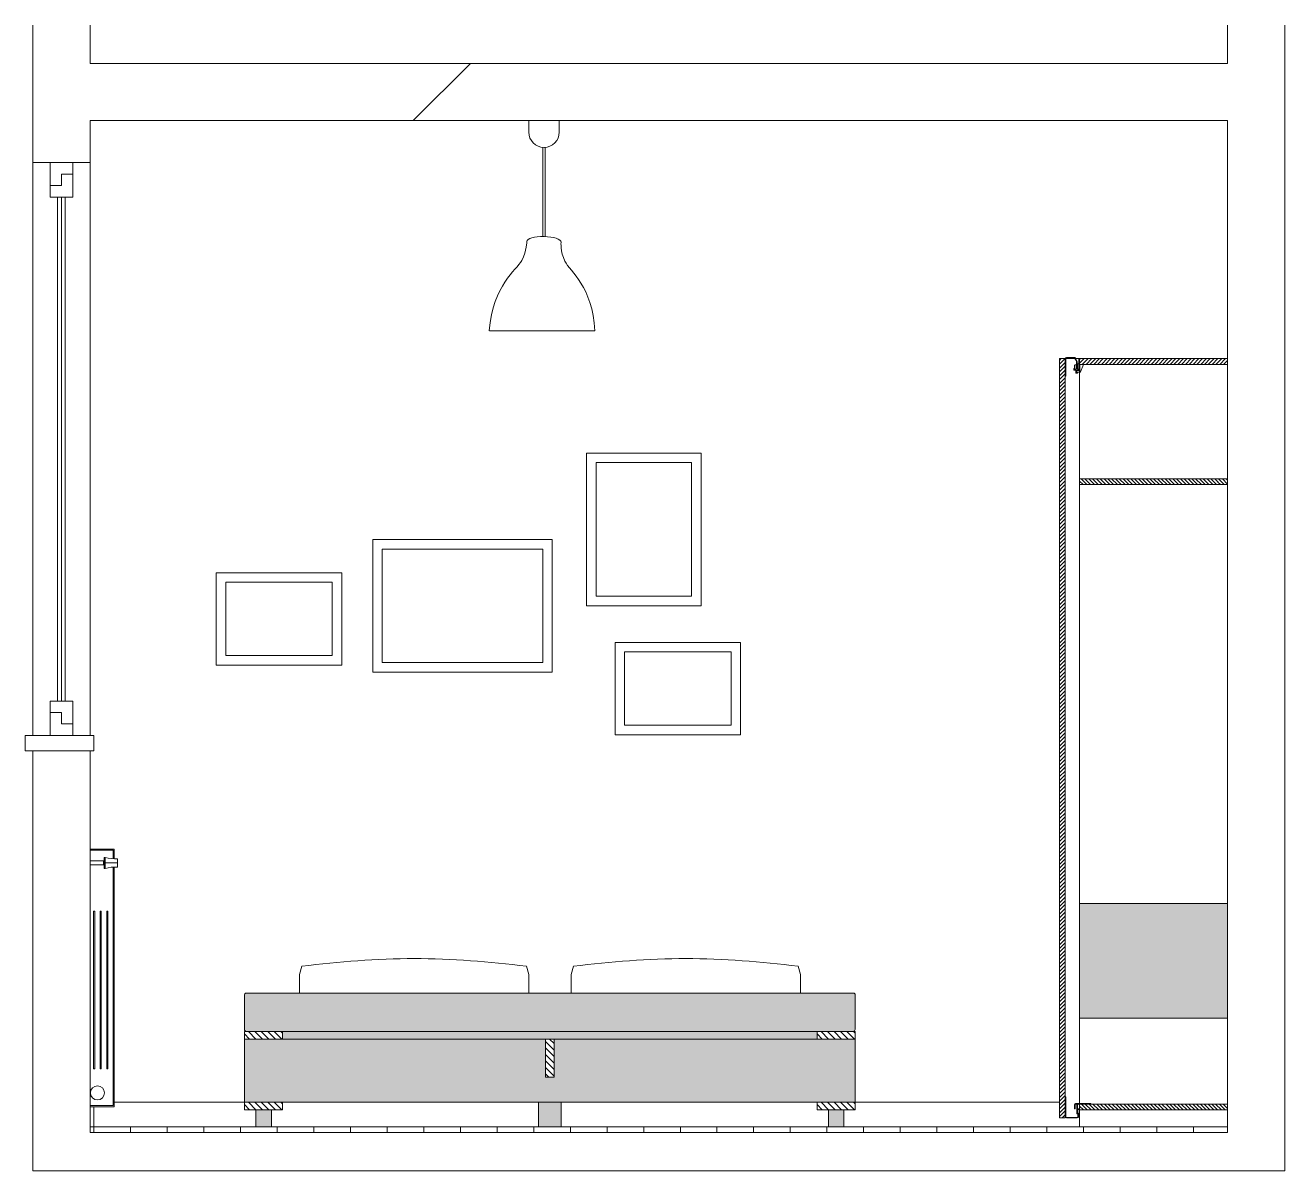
# Model space of a CAD drawing. Header units: centimetres. Extents: x -16179 to 12840, y -10704 to 3856.
# Drawn here: x -2245.36 to -2212.37, y -5303.91 to -5273.91 of the extents above; entities that cross this region are included whole.
import ezdxf

# ---------------------------------------------------------------- set-up
doc = ezdxf.new("R2010")
doc.units = ezdxf.units.CM
doc.header["$MEASUREMENT"] = 0
for name, color, linetype, lineweight in [('0_Num_Penna__175', 175, 'Continuous', 18), ('0_Num_Penna__3', 3, 'Continuous', 18), ('0_Num_Penna__5', 5, 'Continuous', 18), ('0_Num_Penna__6', 6, 'Continuous', 18), ('0_Num_Penna__7', 7, 'Continuous', 18), ('A-FURN_Num_Penna__4', 4, 'Continuous', 18), ('A-FURN_Num_Penna__8', 8, 'Continuous', 18), ('A-SECT A-MCUT_Num_Penna__5', 5, 'Continuous', 18), ('A-WALL-FULL-EXTR_Num_Penna__5', 5, 'Continuous', 18), ('A-WALL-FULL_Num_Penna__5', 5, 'Continuous', 18), ('ARREDI_attrezzature_Num_Penna__175', 175, 'Continuous', 18), ('Livello 1_Num_Penna__6', 6, 'Continuous', 18), ('particolari_Num_Penna__6', 6, 'Continuous', 18)]:
    doc.layers.add(name, color=color, linetype=linetype, lineweight=lineweight)

msp = doc.modelspace()

# ---------------------------------------------------------------- hatches: boundary and pattern name
at = {"layer": '0_Num_Penna__175', "linetype": 'Continuous', "lineweight": 18}
h = msp.add_hatch(dxfattribs=at)
h.set_pattern_fill('ANSI31', color=175, scale=100, style=0, pattern_type=2)
h.set_pattern_definition([(45, (-2617.2, -5393.25), (-132.58, 132.58), [])])
h.paths.add_polyline_path([(-2245.161, -5273.911), (-2245.161, -5277.511), (-2243.661, -5277.511), (-2243.661, -5276.411), (-2213.868, -5276.411), (-2213.868, -5302.911), (-2243.661, -5302.911), (-2243.661, -5292.911), (-2245.161, -5292.911), (-2245.161, -5303.911), (-2212.368, -5303.911), (-2212.368, -5273.911), (-2213.868, -5273.911), (-2213.868, -5274.911), (-2243.661, -5274.911), (-2243.661, -5273.911)])
for points in [[(-2217.742, -5296.912), (-2217.742, -5299.912), (-2213.868, -5299.912), (-2213.868, -5296.912)], [(-2224.62, -5300.261), (-2238.62, -5300.261), (-2238.62, -5300.461), (-2224.62, -5300.461)], [(-2239.62, -5302.111), (-2223.62, -5302.111), (-2223.62, -5300.461), (-2231.508, -5300.461), (-2231.508, -5301.461), (-2231.733, -5301.461), (-2231.733, -5300.461), (-2239.62, -5300.461)], [(-2231.32, -5302.111), (-2231.92, -5302.111), (-2231.92, -5302.763), (-2231.32, -5302.763)], [(-2238.911, -5302.311), (-2239.32, -5302.311), (-2239.32, -5302.763), (-2238.911, -5302.763)], [(-2223.92, -5302.311), (-2224.32, -5302.311), (-2224.32, -5302.763), (-2223.92, -5302.763)]]:
    msp.add_hatch(color=175, dxfattribs=at).paths.add_polyline_path(points)
at = {"layer": 'ARREDI_attrezzature_Num_Penna__175', "linetype": 'Continuous', "lineweight": 18}
msp.add_hatch(color=175, dxfattribs=at).paths.add_polyline_path([(-2239.57, -5299.257, 0.402406), (-2239.62, -5299.31), (-2239.62, -5300.21, 0.431252), (-2239.532, -5300.263), (-2223.67, -5300.263, 0.397378), (-2223.62, -5300.179), (-2223.62, -5299.309, 0.426121), (-2223.676, -5299.257)])

# ---------------------------------------------------------------- linework, layer by layer
at = {"layer": '0_Num_Penna__175', "color": 175, "linetype": 'Continuous', "lineweight": 18}
for p, q in [((-2218.268, -5282.69), (-2218.222, -5282.644)), ((-2218.268, -5282.79), (-2218.122, -5282.644)), ((-2218.268, -5282.89), (-2218.121, -5282.742)), ((-2217.742, -5282.663), (-2217.722, -5282.643)), ((-2217.742, -5282.763), (-2217.622, -5282.643)), ((-2217.672, -5282.793), (-2217.522, -5282.643)), ((-2217.572, -5282.793), (-2217.422, -5282.643)), ((-2217.472, -5282.793), (-2217.322, -5282.643)), ((-2217.372, -5282.793), (-2217.222, -5282.643)), ((-2217.272, -5282.793), (-2217.122, -5282.643)), ((-2217.172, -5282.793), (-2217.022, -5282.643)), ((-2217.072, -5282.793), (-2216.922, -5282.643)), ((-2216.972, -5282.793), (-2216.822, -5282.643)), ((-2216.872, -5282.793), (-2216.722, -5282.643)), ((-2216.772, -5282.793), (-2216.622, -5282.643)), ((-2216.672, -5282.793), (-2216.522, -5282.643)), ((-2216.572, -5282.793), (-2216.422, -5282.643)), ((-2216.472, -5282.793), (-2216.322, -5282.643)), ((-2216.372, -5282.793), (-2216.222, -5282.643)), ((-2216.272, -5282.793), (-2216.122, -5282.643)), ((-2216.172, -5282.793), (-2216.022, -5282.643)), ((-2216.072, -5282.793), (-2215.922, -5282.643)), ((-2215.972, -5282.793), (-2215.822, -5282.643)), ((-2215.872, -5282.793), (-2215.722, -5282.643)), ((-2215.772, -5282.793), (-2215.622, -5282.643)), ((-2215.672, -5282.793), (-2215.522, -5282.643)), ((-2215.572, -5282.793), (-2215.422, -5282.643)), ((-2215.472, -5282.793), (-2215.322, -5282.643)), ((-2215.372, -5282.793), (-2215.222, -5282.643)), ((-2215.272, -5282.793), (-2215.122, -5282.643)), ((-2215.172, -5282.793), (-2215.022, -5282.643)), ((-2215.072, -5282.793), (-2214.922, -5282.643)), ((-2214.972, -5282.793), (-2214.822, -5282.643)), ((-2214.872, -5282.793), (-2214.722, -5282.643)), ((-2214.772, -5282.793), (-2214.622, -5282.643)), ((-2214.672, -5282.793), (-2214.522, -5282.643)), ((-2214.572, -5282.793), (-2214.422, -5282.643)), ((-2214.472, -5282.793), (-2214.322, -5282.643)), ((-2214.372, -5282.793), (-2214.222, -5282.643)), ((-2214.272, -5282.793), (-2214.122, -5282.643)), ((-2214.172, -5282.793), (-2214.022, -5282.643)), ((-2214.072, -5282.793), (-2213.922, -5282.643)), ((-2213.972, -5282.793), (-2213.868, -5282.69)), ((-2218.268, -5282.99), (-2218.121, -5282.842)), ((-2218.268, -5283.09), (-2218.121, -5282.942)), ((-2218.268, -5283.19), (-2218.121, -5283.042)), ((-2213.872, -5282.793), (-2213.868, -5282.79)), ((-2218.268, -5283.29), (-2218.121, -5283.142)), ((-2218.268, -5283.39), (-2218.121, -5283.242)), ((-2218.268, -5283.49), (-2218.121, -5283.342)), ((-2218.268, -5283.59), (-2218.121, -5283.442)), ((-2218.268, -5283.69), (-2218.121, -5283.542)), ((-2218.268, -5283.79), (-2218.121, -5283.642)), ((-2218.268, -5283.89), (-2218.121, -5283.742)), ((-2218.268, -5283.99), (-2218.121, -5283.842)), ((-2218.268, -5284.09), (-2218.121, -5283.942)), ((-2218.268, -5284.19), (-2218.121, -5284.042)), ((-2218.268, -5284.29), (-2218.121, -5284.142)), ((-2218.268, -5284.39), (-2218.121, -5284.242)), ((-2218.268, -5284.49), (-2218.121, -5284.342)), ((-2218.268, -5284.59), (-2218.121, -5284.442)), ((-2218.268, -5284.69), (-2218.121, -5284.542)), ((-2218.268, -5284.79), (-2218.121, -5284.642)), ((-2218.268, -5284.89), (-2218.121, -5284.742)), ((-2218.268, -5284.99), (-2218.121, -5284.842)), ((-2218.268, -5285.09), (-2218.121, -5284.942)), ((-2218.268, -5285.19), (-2218.121, -5285.042)), ((-2218.268, -5285.29), (-2218.121, -5285.142)), ((-2218.268, -5285.39), (-2218.121, -5285.242)), ((-2218.268, -5285.49), (-2218.121, -5285.342)), ((-2218.268, -5285.59), (-2218.121, -5285.442)), ((-2218.268, -5285.69), (-2218.121, -5285.542)), ((-2218.268, -5285.79), (-2218.121, -5285.642)), ((-2218.268, -5285.89), (-2218.121, -5285.742)), ((-2218.268, -5285.99), (-2218.121, -5285.842)), ((-2218.268, -5286.09), (-2218.121, -5285.942)), ((-2218.268, -5286.19), (-2218.121, -5286.042)), ((-2217.654, -5285.943), (-2217.742, -5285.855)), ((-2217.554, -5285.943), (-2217.704, -5285.793)), ((-2217.547, -5285.85), (-2217.604, -5285.793)), ((-2217.454, -5285.943), (-2217.547, -5285.85)), ((-2217.354, -5285.943), (-2217.504, -5285.793)), ((-2217.254, -5285.943), (-2217.404, -5285.793)), ((-2217.154, -5285.943), (-2217.304, -5285.793)), ((-2217.054, -5285.943), (-2217.204, -5285.793)), ((-2216.954, -5285.943), (-2217.104, -5285.793)), ((-2216.854, -5285.943), (-2217.004, -5285.793)), ((-2216.754, -5285.943), (-2216.904, -5285.793)), ((-2216.654, -5285.943), (-2216.804, -5285.793)), ((-2216.554, -5285.943), (-2216.704, -5285.793)), ((-2216.454, -5285.943), (-2216.604, -5285.793)), ((-2216.354, -5285.943), (-2216.504, -5285.793)), ((-2216.254, -5285.943), (-2216.404, -5285.793)), ((-2216.154, -5285.943), (-2216.304, -5285.793)), ((-2216.054, -5285.943), (-2216.204, -5285.793)), ((-2215.954, -5285.943), (-2216.104, -5285.793)), ((-2215.854, -5285.943), (-2216.004, -5285.793)), ((-2215.754, -5285.943), (-2215.904, -5285.793)), ((-2215.654, -5285.943), (-2215.804, -5285.793)), ((-2215.554, -5285.943), (-2215.704, -5285.793)), ((-2215.454, -5285.943), (-2215.604, -5285.793)), ((-2215.354, -5285.943), (-2215.504, -5285.793)), ((-2215.254, -5285.943), (-2215.404, -5285.793)), ((-2215.154, -5285.943), (-2215.304, -5285.793)), ((-2215.054, -5285.943), (-2215.204, -5285.793)), ((-2214.954, -5285.943), (-2215.104, -5285.793)), ((-2214.854, -5285.943), (-2215.004, -5285.793)), ((-2214.754, -5285.943), (-2214.904, -5285.793)), ((-2214.654, -5285.943), (-2214.804, -5285.793)), ((-2214.554, -5285.943), (-2214.704, -5285.793)), ((-2214.454, -5285.943), (-2214.604, -5285.793)), ((-2214.354, -5285.943), (-2214.504, -5285.793)), ((-2214.254, -5285.943), (-2214.404, -5285.793)), ((-2214.154, -5285.943), (-2214.304, -5285.793)), ((-2214.118, -5285.879), (-2214.204, -5285.793)), ((-2214.054, -5285.943), (-2214.119, -5285.878)), ((-2213.954, -5285.943), (-2214.104, -5285.793)), ((-2213.868, -5285.929), (-2214.004, -5285.793)), ((-2213.868, -5285.829), (-2213.904, -5285.793)), ((-2218.268, -5286.29), (-2218.121, -5286.142)), ((-2218.268, -5286.39), (-2218.121, -5286.242)), ((-2218.268, -5286.49), (-2218.121, -5286.342)), ((-2218.268, -5286.59), (-2218.121, -5286.442)), ((-2218.268, -5286.69), (-2218.121, -5286.542)), ((-2218.268, -5286.79), (-2218.121, -5286.642)), ((-2218.268, -5286.89), (-2218.121, -5286.742)), ((-2218.268, -5286.99), (-2218.121, -5286.842)), ((-2218.268, -5287.09), (-2218.121, -5286.942)), ((-2218.268, -5287.19), (-2218.121, -5287.042)), ((-2218.268, -5287.29), (-2218.121, -5287.142)), ((-2218.268, -5287.39), (-2218.121, -5287.242)), ((-2218.268, -5287.49), (-2218.121, -5287.342)), ((-2218.268, -5287.59), (-2218.121, -5287.442)), ((-2218.268, -5287.69), (-2218.121, -5287.542)), ((-2218.268, -5287.79), (-2218.121, -5287.642)), ((-2218.268, -5287.89), (-2218.121, -5287.742)), ((-2218.268, -5287.99), (-2218.121, -5287.842)), ((-2218.268, -5288.09), (-2218.121, -5287.942)), ((-2218.268, -5288.19), (-2218.121, -5288.042)), ((-2218.268, -5288.29), (-2218.121, -5288.142)), ((-2218.268, -5288.39), (-2218.121, -5288.242)), ((-2218.268, -5288.49), (-2218.121, -5288.342)), ((-2218.268, -5288.59), (-2218.121, -5288.442)), ((-2218.268, -5288.69), (-2218.121, -5288.542)), ((-2218.268, -5288.79), (-2218.121, -5288.642)), ((-2218.268, -5288.89), (-2218.121, -5288.742)), ((-2218.268, -5288.99), (-2218.121, -5288.842)), ((-2218.268, -5289.09), (-2218.121, -5288.942)), ((-2218.268, -5289.19), (-2218.121, -5289.042)), ((-2218.268, -5289.29), (-2218.121, -5289.142)), ((-2218.268, -5289.39), (-2218.121, -5289.242)), ((-2218.268, -5289.49), (-2218.121, -5289.342)), ((-2218.268, -5289.59), (-2218.121, -5289.442)), ((-2218.268, -5289.69), (-2218.121, -5289.542)), ((-2218.268, -5289.79), (-2218.121, -5289.642)), ((-2218.268, -5289.89), (-2218.121, -5289.742)), ((-2218.268, -5289.99), (-2218.121, -5289.842)), ((-2218.268, -5290.09), (-2218.121, -5289.942)), ((-2218.268, -5290.19), (-2218.121, -5290.042)), ((-2218.268, -5290.29), (-2218.121, -5290.142)), ((-2218.268, -5290.39), (-2218.121, -5290.242)), ((-2218.268, -5290.49), (-2218.121, -5290.342)), ((-2218.268, -5290.59), (-2218.121, -5290.442)), ((-2218.268, -5290.69), (-2218.121, -5290.542)), ((-2218.268, -5290.79), (-2218.121, -5290.642)), ((-2218.268, -5290.89), (-2218.121, -5290.742)), ((-2218.268, -5290.99), (-2218.121, -5290.842)), ((-2218.268, -5291.09), (-2218.121, -5290.942)), ((-2218.268, -5291.19), (-2218.121, -5291.042)), ((-2218.268, -5291.29), (-2218.121, -5291.142)), ((-2218.268, -5291.39), (-2218.121, -5291.242)), ((-2218.268, -5291.49), (-2218.121, -5291.342)), ((-2218.268, -5291.59), (-2218.121, -5291.442)), ((-2218.268, -5291.69), (-2218.121, -5291.542)), ((-2218.268, -5291.79), (-2218.121, -5291.642)), ((-2218.268, -5291.89), (-2218.121, -5291.742)), ((-2218.268, -5291.99), (-2218.121, -5291.842)), ((-2218.268, -5292.09), (-2218.121, -5291.942)), ((-2218.268, -5292.19), (-2218.121, -5292.042)), ((-2218.268, -5292.29), (-2218.121, -5292.142)), ((-2218.268, -5292.39), (-2218.121, -5292.242)), ((-2218.268, -5292.49), (-2218.121, -5292.342)), ((-2218.268, -5292.59), (-2218.121, -5292.442)), ((-2218.268, -5292.69), (-2218.121, -5292.542)), ((-2218.268, -5292.79), (-2218.121, -5292.642)), ((-2218.268, -5292.89), (-2218.121, -5292.742)), ((-2218.268, -5292.99), (-2218.121, -5292.842)), ((-2218.268, -5293.09), (-2218.121, -5292.942)), ((-2218.268, -5293.19), (-2218.121, -5293.042)), ((-2218.268, -5293.29), (-2218.121, -5293.142)), ((-2218.268, -5293.39), (-2218.121, -5293.242)), ((-2218.268, -5293.49), (-2218.121, -5293.342)), ((-2218.268, -5293.59), (-2218.121, -5293.442)), ((-2218.268, -5293.69), (-2218.121, -5293.542)), ((-2218.268, -5293.79), (-2218.121, -5293.642)), ((-2218.268, -5293.89), (-2218.121, -5293.742)), ((-2218.268, -5293.99), (-2218.121, -5293.842)), ((-2218.268, -5294.09), (-2218.121, -5293.942)), ((-2218.268, -5294.19), (-2218.121, -5294.042)), ((-2218.268, -5294.29), (-2218.121, -5294.142)), ((-2218.268, -5294.39), (-2218.121, -5294.242)), ((-2218.268, -5294.49), (-2218.121, -5294.342)), ((-2218.268, -5294.59), (-2218.121, -5294.442)), ((-2218.268, -5294.69), (-2218.121, -5294.542)), ((-2218.268, -5294.79), (-2218.121, -5294.642)), ((-2218.268, -5294.89), (-2218.121, -5294.742)), ((-2218.268, -5294.99), (-2218.121, -5294.842)), ((-2218.268, -5295.09), (-2218.121, -5294.942)), ((-2218.268, -5295.19), (-2218.121, -5295.042)), ((-2218.268, -5295.29), (-2218.121, -5295.142)), ((-2218.268, -5295.39), (-2218.121, -5295.242)), ((-2218.268, -5295.49), (-2218.121, -5295.342)), ((-2218.268, -5295.59), (-2218.121, -5295.442)), ((-2218.268, -5295.69), (-2218.121, -5295.542)), ((-2218.268, -5295.79), (-2218.121, -5295.642)), ((-2218.268, -5295.89), (-2218.121, -5295.742)), ((-2218.268, -5295.99), (-2218.121, -5295.842)), ((-2218.268, -5296.09), (-2218.121, -5295.942)), ((-2218.268, -5296.19), (-2218.121, -5296.042)), ((-2218.268, -5296.29), (-2218.121, -5296.142)), ((-2218.268, -5296.39), (-2218.121, -5296.242)), ((-2218.268, -5296.49), (-2218.121, -5296.342)), ((-2218.268, -5296.59), (-2218.121, -5296.442)), ((-2218.268, -5296.69), (-2218.121, -5296.542)), ((-2218.268, -5296.79), (-2218.121, -5296.642)), ((-2218.268, -5296.89), (-2218.121, -5296.742)), ((-2218.268, -5296.99), (-2218.121, -5296.842)), ((-2218.268, -5297.09), (-2218.121, -5296.942)), ((-2218.268, -5297.19), (-2218.121, -5297.042)), ((-2218.268, -5297.29), (-2218.121, -5297.142)), ((-2218.268, -5297.39), (-2218.121, -5297.242)), ((-2218.268, -5297.49), (-2218.121, -5297.342)), ((-2218.268, -5297.59), (-2218.121, -5297.442)), ((-2218.268, -5297.69), (-2218.121, -5297.542)), ((-2218.268, -5297.79), (-2218.121, -5297.642)), ((-2218.268, -5297.89), (-2218.121, -5297.742)), ((-2218.268, -5297.99), (-2218.121, -5297.842)), ((-2218.268, -5298.09), (-2218.121, -5297.942)), ((-2218.268, -5298.19), (-2218.121, -5298.042)), ((-2218.268, -5298.29), (-2218.121, -5298.142)), ((-2218.268, -5298.39), (-2218.121, -5298.242)), ((-2218.268, -5298.49), (-2218.121, -5298.342)), ((-2218.268, -5298.59), (-2218.121, -5298.442)), ((-2218.268, -5298.69), (-2218.121, -5298.542)), ((-2218.268, -5298.79), (-2218.121, -5298.642)), ((-2218.268, -5298.89), (-2218.121, -5298.742)), ((-2218.268, -5298.99), (-2218.121, -5298.842)), ((-2218.268, -5299.09), (-2218.121, -5298.942)), ((-2218.268, -5299.19), (-2218.121, -5299.042)), ((-2218.268, -5299.29), (-2218.121, -5299.142)), ((-2218.268, -5299.39), (-2218.121, -5299.242)), ((-2218.268, -5299.49), (-2218.121, -5299.342)), ((-2218.268, -5299.59), (-2218.121, -5299.442)), ((-2218.268, -5299.69), (-2218.121, -5299.542)), ((-2218.268, -5299.79), (-2218.121, -5299.642)), ((-2218.268, -5299.89), (-2218.121, -5299.742)), ((-2218.268, -5299.99), (-2218.121, -5299.842)), ((-2239.316, -5300.461), (-2239.516, -5300.261)), ((-2239.146, -5300.461), (-2239.346, -5300.261)), ((-2238.976, -5300.461), (-2239.176, -5300.261)), ((-2238.806, -5300.461), (-2239.006, -5300.261)), ((-2238.636, -5300.461), (-2238.836, -5300.261)), ((-2238.62, -5300.307), (-2238.666, -5300.261)), ((-2224.316, -5300.461), (-2224.516, -5300.261)), ((-2224.146, -5300.461), (-2224.346, -5300.261)), ((-2223.976, -5300.461), (-2224.176, -5300.261)), ((-2223.806, -5300.461), (-2224.006, -5300.261)), ((-2223.636, -5300.461), (-2223.836, -5300.261)), ((-2223.62, -5300.307), (-2223.666, -5300.261)), ((-2218.268, -5300.09), (-2218.121, -5299.942)), ((-2218.268, -5300.19), (-2218.121, -5300.042)), ((-2218.268, -5300.29), (-2218.121, -5300.142)), ((-2218.268, -5300.39), (-2218.121, -5300.242)), ((-2239.486, -5300.461), (-2239.62, -5300.327)), ((-2231.508, -5300.75), (-2231.733, -5300.525)), ((-2231.508, -5300.58), (-2231.627, -5300.461)), ((-2224.486, -5300.461), (-2224.62, -5300.327)), ((-2218.268, -5300.49), (-2218.121, -5300.342)), ((-2218.268, -5300.59), (-2218.121, -5300.442)), ((-2218.268, -5300.69), (-2218.121, -5300.542)), ((-2231.508, -5300.92), (-2231.733, -5300.695)), ((-2231.508, -5301.09), (-2231.733, -5300.865)), ((-2218.268, -5300.79), (-2218.121, -5300.642)), ((-2218.268, -5300.89), (-2218.121, -5300.742)), ((-2218.268, -5300.99), (-2218.121, -5300.842)), ((-2231.508, -5301.26), (-2231.733, -5301.035)), ((-2231.508, -5301.43), (-2231.733, -5301.205)), ((-2218.268, -5301.09), (-2218.121, -5300.942)), ((-2218.268, -5301.19), (-2218.121, -5301.042)), ((-2218.268, -5301.29), (-2218.121, -5301.142)), ((-2218.268, -5301.39), (-2218.121, -5301.242)), ((-2231.647, -5301.461), (-2231.733, -5301.375)), ((-2218.268, -5301.49), (-2218.121, -5301.342)), ((-2218.268, -5301.59), (-2218.121, -5301.442)), ((-2218.268, -5301.69), (-2218.121, -5301.542)), ((-2218.268, -5301.79), (-2218.121, -5301.642)), ((-2218.268, -5301.89), (-2218.121, -5301.742)), ((-2218.268, -5301.99), (-2218.121, -5301.842)), ((-2239.486, -5302.311), (-2239.62, -5302.177)), ((-2239.316, -5302.311), (-2239.516, -5302.111)), ((-2239.146, -5302.311), (-2239.346, -5302.111)), ((-2238.976, -5302.311), (-2239.176, -5302.111)), ((-2238.806, -5302.311), (-2239.006, -5302.111)), ((-2238.636, -5302.311), (-2238.836, -5302.111)), ((-2238.62, -5302.157), (-2238.666, -5302.111)), ((-2224.486, -5302.311), (-2224.62, -5302.177)), ((-2224.316, -5302.311), (-2224.516, -5302.111)), ((-2224.146, -5302.311), (-2224.346, -5302.111)), ((-2223.976, -5302.311), (-2224.176, -5302.111)), ((-2223.806, -5302.311), (-2224.006, -5302.111)), ((-2223.636, -5302.311), (-2223.836, -5302.111)), ((-2223.62, -5302.157), (-2223.666, -5302.111)), ((-2218.268, -5302.09), (-2218.121, -5301.942)), ((-2218.268, -5302.19), (-2218.121, -5302.042)), ((-2218.268, -5302.29), (-2218.121, -5302.142)), ((-2218.268, -5302.39), (-2218.121, -5302.242)), ((-2217.642, -5302.318), (-2217.742, -5302.219)), ((-2217.542, -5302.318), (-2217.694, -5302.166)), ((-2217.442, -5302.318), (-2217.594, -5302.166)), ((-2217.342, -5302.318), (-2217.494, -5302.166)), ((-2217.242, -5302.318), (-2217.394, -5302.166)), ((-2217.142, -5302.318), (-2217.294, -5302.166)), ((-2217.042, -5302.318), (-2217.194, -5302.166)), ((-2216.942, -5302.318), (-2217.094, -5302.166)), ((-2216.842, -5302.318), (-2216.994, -5302.166)), ((-2216.735, -5302.318), (-2216.887, -5302.166)), ((-2216.635, -5302.318), (-2216.787, -5302.166)), ((-2216.535, -5302.318), (-2216.687, -5302.166)), ((-2216.435, -5302.318), (-2216.587, -5302.166)), ((-2216.335, -5302.318), (-2216.487, -5302.166)), ((-2216.235, -5302.318), (-2216.387, -5302.166)), ((-2216.135, -5302.318), (-2216.287, -5302.166)), ((-2216.035, -5302.318), (-2216.187, -5302.166)), ((-2215.935, -5302.318), (-2216.087, -5302.166)), ((-2215.835, -5302.318), (-2215.987, -5302.166)), ((-2215.735, -5302.318), (-2215.887, -5302.166)), ((-2215.635, -5302.318), (-2215.787, -5302.166)), ((-2215.535, -5302.318), (-2215.687, -5302.166)), ((-2215.435, -5302.318), (-2215.587, -5302.166)), ((-2215.328, -5302.318), (-2215.48, -5302.166)), ((-2215.228, -5302.318), (-2215.38, -5302.166)), ((-2215.128, -5302.318), (-2215.28, -5302.166)), ((-2215.028, -5302.318), (-2215.18, -5302.166)), ((-2214.928, -5302.318), (-2215.08, -5302.166)), ((-2214.828, -5302.318), (-2214.98, -5302.166)), ((-2214.728, -5302.318), (-2214.88, -5302.166)), ((-2214.628, -5302.318), (-2214.78, -5302.166)), ((-2214.528, -5302.318), (-2214.68, -5302.166)), ((-2214.428, -5302.318), (-2214.58, -5302.166)), ((-2214.328, -5302.318), (-2214.48, -5302.166)), ((-2214.228, -5302.318), (-2214.38, -5302.166)), ((-2214.128, -5302.318), (-2214.28, -5302.166)), ((-2214.028, -5302.318), (-2214.18, -5302.166)), ((-2213.928, -5302.318), (-2214.08, -5302.166)), ((-2213.868, -5302.278), (-2213.98, -5302.166)), ((-2218.268, -5302.49), (-2218.121, -5302.342)), ((-2218.204, -5302.525), (-2218.121, -5302.442))]:
    msp.add_line(p, q, dxfattribs=at)
at = {"layer": '0_Num_Penna__3', "color": 3, "linetype": 'Continuous', "lineweight": 18}
for p, q in [((-2243.561, -5302.763), (-2243.561, -5302.234)), ((-2243.028, -5302.113), (-2239.62, -5302.113)), ((-2223.62, -5302.113), (-2218.268, -5302.113)), ((-2243.661, -5302.763), (-2213.868, -5302.763))]:
    msp.add_line(p, q, dxfattribs=at)
at = {"layer": '0_Num_Penna__5', "color": 5, "linetype": 'Continuous', "lineweight": 18}
for p, q in [((-2245.161, -5303.911), (-2245.161, -5292.911)), ((-2243.661, -5292.911), (-2243.661, -5302.911)), ((-2243.661, -5303.911), (-2245.161, -5303.911))]:
    msp.add_line(p, q, dxfattribs=at)
at = {"layer": '0_Num_Penna__6', "color": 6, "linetype": 'Continuous', "lineweight": 18}
for p, q in [((-2217.757, -5302.166), (-2217.801, -5302.166)), ((-2217.45, -5302.147), (-2217.45, -5302.166))]:
    msp.add_line(p, q, dxfattribs=at)
at = {"layer": '0_Num_Penna__7', "color": 7, "linetype": 'Continuous', "lineweight": 18}
for p, q in [((-2243.661, -5277.511), (-2245.161, -5277.511)), ((-2243.661, -5277.511), (-2245.161, -5277.511)), ((-2218.121, -5282.643), (-2218.121, -5282.643))]:
    msp.add_line(p, q, dxfattribs=at)
at = {"layer": 'A-FURN_Num_Penna__4', "color": 4, "linetype": 'Continuous', "lineweight": 18}
for p, q in [((-2245.161, -5277.511), (-2245.161, -5292.511)), ((-2243.661, -5277.511), (-2243.661, -5292.511))]:
    msp.add_line(p, q, dxfattribs=at)
at = {"layer": 'A-FURN_Num_Penna__8', "color": 8, "linetype": 'Continuous', "lineweight": 18}
for p, q in [((-2232.172, -5276.411), (-2232.172, -5276.711)), ((-2231.372, -5276.411), (-2231.372, -5276.711)), ((-2231.801, -5279.442), (-2231.801, -5277.11)), ((-2231.743, -5279.444), (-2231.743, -5277.11)), ((-2233.203, -5281.916), (-2230.44, -5281.916)), ((-2218.268, -5283.35), (-2218.268, -5282.644)), ((-2218.121, -5282.644), (-2218.268, -5282.644)), ((-2218.121, -5283.35), (-2218.121, -5282.643)), ((-2218.1, -5282.643), (-2218.071, -5282.643)), ((-2217.909, -5282.643), (-2218.071, -5282.643)), ((-2217.863, -5282.643), (-2217.909, -5282.643)), ((-2217.742, -5282.643), (-2217.84, -5282.643)), ((-2217.742, -5283.35), (-2217.742, -5282.643)), ((-2217.742, -5282.643), (-2213.868, -5282.643)), ((-2217.742, -5282.793), (-2217.742, -5282.643)), ((-2217.742, -5282.793), (-2213.868, -5282.793)), ((-2218.268, -5283.35), (-2218.268, -5302.525)), ((-2218.121, -5302.525), (-2218.121, -5283.35)), ((-2217.742, -5302.147), (-2217.742, -5283.35)), ((-2213.868, -5285.793), (-2217.742, -5285.793)), ((-2217.742, -5285.943), (-2213.868, -5285.943)), ((-2213.868, -5296.912), (-2217.742, -5296.912)), ((-2238.172, -5298.769), (-2238.116, -5298.556)), ((-2232.172, -5298.769), (-2232.228, -5298.556)), ((-2231.058, -5298.769), (-2231.002, -5298.556)), ((-2225.058, -5298.769), (-2225.115, -5298.556)), ((-2238.172, -5298.769), (-2238.172, -5299.257)), ((-2232.172, -5298.769), (-2232.172, -5299.257)), ((-2231.058, -5298.769), (-2231.058, -5299.257)), ((-2225.058, -5298.769), (-2225.058, -5299.257)), ((-2239.565, -5299.257), (-2223.665, -5299.257)), ((-2239.62, -5299.46), (-2239.62, -5299.31)), ((-2239.62, -5300.06), (-2239.62, -5299.46)), ((-2213.868, -5299.912), (-2217.742, -5299.912)), ((-2239.62, -5300.06), (-2239.62, -5300.21)), ((-2239.62, -5300.463), (-2239.62, -5300.263)), ((-2239.62, -5300.263), (-2238.02, -5300.263)), ((-2238.62, -5300.263), (-2238.62, -5300.463)), ((-2238.02, -5300.263), (-2225.22, -5300.263)), ((-2223.62, -5300.263), (-2225.22, -5300.263)), ((-2224.62, -5300.263), (-2224.62, -5300.463)), ((-2223.62, -5300.463), (-2223.62, -5300.263)), ((-2239.62, -5302.113), (-2239.62, -5300.463)), ((-2239.49, -5300.463), (-2239.62, -5300.463)), ((-2238.786, -5300.463), (-2239.44, -5300.463)), ((-2238.223, -5300.463), (-2238.786, -5300.463)), ((-2238.223, -5300.463), (-2238.158, -5300.463)), ((-2238.158, -5300.463), (-2238.133, -5300.463)), ((-2238.02, -5300.463), (-2238.133, -5300.463)), ((-2238.02, -5300.463), (-2231.993, -5300.463)), ((-2231.993, -5300.463), (-2225.22, -5300.463)), ((-2231.733, -5301.463), (-2231.733, -5300.463)), ((-2231.508, -5300.463), (-2231.508, -5301.463)), ((-2225.22, -5300.463), (-2225.108, -5300.463)), ((-2225.108, -5300.463), (-2225.043, -5300.463)), ((-2225.018, -5300.463), (-2225.043, -5300.463)), ((-2225.018, -5300.463), (-2224.425, -5300.463)), ((-2224.425, -5300.463), (-2223.75, -5300.463)), ((-2223.75, -5300.463), (-2223.62, -5300.463)), ((-2223.62, -5302.113), (-2223.62, -5300.463)), ((-2231.508, -5301.463), (-2231.733, -5301.463)), ((-2239.45, -5302.113), (-2239.62, -5302.113)), ((-2239.62, -5302.113), (-2239.62, -5302.313)), ((-2238.02, -5302.113), (-2239.45, -5302.113)), ((-2238.62, -5302.313), (-2238.62, -5302.113)), ((-2231.993, -5302.113), (-2238.02, -5302.113)), ((-2231.993, -5302.113), (-2231.92, -5302.113)), ((-2231.92, -5302.113), (-2231.92, -5302.763)), ((-2231.92, -5302.113), (-2231.708, -5302.113)), ((-2231.708, -5302.113), (-2231.483, -5302.113)), ((-2231.483, -5302.113), (-2231.32, -5302.113)), ((-2231.32, -5302.763), (-2231.32, -5302.113)), ((-2231.32, -5302.113), (-2225.22, -5302.113)), ((-2225.22, -5302.113), (-2223.75, -5302.113)), ((-2224.62, -5302.313), (-2224.62, -5302.113)), ((-2223.75, -5302.113), (-2223.62, -5302.113)), ((-2223.62, -5302.113), (-2223.62, -5302.313)), ((-2217.742, -5302.315), (-2217.742, -5302.166)), ((-2216.767, -5302.166), (-2213.868, -5302.166)), ((-2239.62, -5302.313), (-2239.32, -5302.313)), ((-2239.62, -5302.313), (-2238.62, -5302.313)), ((-2239.32, -5302.313), (-2239.32, -5302.763)), ((-2238.911, -5302.313), (-2238.911, -5302.763)), ((-2224.62, -5302.313), (-2223.62, -5302.313)), ((-2224.32, -5302.313), (-2224.32, -5302.763)), ((-2223.92, -5302.313), (-2223.92, -5302.763)), ((-2218.268, -5302.525), (-2218.121, -5302.525)), ((-2217.742, -5302.52), (-2217.742, -5302.318)), ((-2217.742, -5302.765), (-2217.742, -5302.52)), ((-2216.768, -5302.318), (-2213.868, -5302.318))]:
    msp.add_line(p, q, dxfattribs=at)
at = {"layer": 'A-FURN_Num_Penna__8', "color": 8, "linetype": 'Continuous', "lineweight": 18, "flags": 128}
for points in [[(-2227.658, -5285.117), (-2227.658, -5289.117), (-2230.658, -5289.117), (-2230.658, -5285.117)], [(-2227.908, -5285.367), (-2227.908, -5288.867), (-2230.408, -5288.867), (-2230.408, -5285.367)], [(-2231.557, -5287.381), (-2236.257, -5287.381), (-2236.257, -5290.851), (-2231.557, -5290.851)], [(-2231.807, -5287.631), (-2236.007, -5287.631), (-2236.007, -5290.601), (-2231.807, -5290.601)], [(-2237.068, -5288.251), (-2237.068, -5290.671), (-2240.358, -5290.671), (-2240.358, -5288.251)], [(-2237.318, -5288.501), (-2237.318, -5290.421), (-2240.108, -5290.421), (-2240.108, -5288.501)], [(-2226.622, -5290.073), (-2226.622, -5292.493), (-2229.912, -5292.493), (-2229.912, -5290.073)], [(-2226.872, -5290.323), (-2226.872, -5292.243), (-2229.662, -5292.243), (-2229.662, -5290.323)]]:
    msp.add_lwpolyline(points, close=True, dxfattribs=at)
msp.add_lwpolyline([(-2223.62, -5300.21), (-2223.62, -5300.06), (-2223.62, -5299.46), (-2223.62, -5299.31, 0.402406), (-2223.67, -5299.257)], format="xyb", dxfattribs=at)
msp.add_lwpolyline([(-2216.767, -5302.166), (-2217.544, -5302.166), (-2217.684, -5302.166), (-2217.742, -5302.166), (-2217.742, -5302.318), (-2217.629, -5302.318), (-2216.768, -5302.318)], dxfattribs=at)
at = {"layer": 'A-FURN_Num_Penna__8', "color": 8, "linetype": 'Continuous', "lineweight": 18}
for centre, radius, start, end in [((-2231.772, -5276.711), 0.4, 180, 0), ((-2234.988, -5322.388), 24.036, 90.4383, 97.4763), ((-2235.356, -5322.388), 24.036, 82.5237, 89.5617), ((-2227.874, -5322.388), 24.036, 90.4383, 97.4763), ((-2228.242, -5322.388), 24.036, 82.5237, 89.5617), ((-2239.568, -5299.31), 0.0526, 92.8162, 180.4967), ((-2239.551, -5300.195), 0.0711, 192.5208, 254.1662), ((-2223.69, -5300.195), 0.0711, 285.8338, 347.4792)]:
    msp.add_arc(centre, radius, start, end, dxfattribs=at)
for points, knots in [([(-2232.225, -5279.576), (-2232.223, -5279.499), (-2232.021, -5279.441), (-2231.772, -5279.446), (-2231.523, -5279.451), (-2231.323, -5279.517), (-2231.325, -5279.593)], [0, 0, 0, 0, 1, 1, 1, 2, 2, 2, 2]), ([(-2232.225, -5279.576), (-2232.225, -5279.576), (-2232.217, -5279.812), (-2232.355, -5280.071), (-2232.499, -5280.341), (-2233.1, -5280.695), (-2233.205, -5281.917)], [0, 0, 0, 0, 1, 1, 1, 2, 2, 2, 2]), ([(-2231.325, -5279.593), (-2231.325, -5279.593), (-2231.352, -5279.83), (-2231.224, -5280.093), (-2231.089, -5280.368), (-2230.499, -5280.745), (-2230.44, -5281.916), (-2230.44, -5281.916), (-2230.44, -5281.916), (-2230.44, -5281.916)], [0, 0, 0, 0, 1, 1, 1, 2, 2, 2, 3, 3, 3, 3])]:
    msp.add_open_spline(points, degree=3, knots=knots, dxfattribs=at)
msp.add_open_spline([(-2239.49, -5300.463), (-2239.474, -5300.463), (-2239.457, -5300.463), (-2239.44, -5300.463)], degree=3, dxfattribs=at)
at = {"layer": 'A-SECT A-MCUT_Num_Penna__5', "color": 5, "linetype": 'Continuous', "lineweight": 18}
for p, q in [((-2245.361, -5292.511), (-2243.561, -5292.511)), ((-2245.361, -5292.511), (-2245.361, -5292.911)), ((-2245.361, -5292.511), (-2243.561, -5292.511)), ((-2243.561, -5292.511), (-2243.561, -5292.911)), ((-2245.361, -5292.911), (-2243.561, -5292.911))]:
    msp.add_line(p, q, dxfattribs=at)
at = {"layer": 'A-WALL-FULL-EXTR_Num_Penna__5', "color": 5, "linetype": 'Continuous', "lineweight": 18}
for p, q in [((-2245.161, -5277.511), (-2245.161, -5273.911)), ((-2243.661, -5273.911), (-2243.661, -5274.911)), ((-2213.868, -5274.911), (-2213.868, -5273.911)), ((-2243.661, -5274.911), (-2213.868, -5274.911)), ((-2243.661, -5302.911), (-2213.868, -5302.911))]:
    msp.add_line(p, q, dxfattribs=at)
at = {"layer": 'A-WALL-FULL_Num_Penna__5', "color": 5, "linetype": 'Continuous', "lineweight": 18}
msp.add_line((-2213.868, -5302.911), (-2213.868, -5292.511), dxfattribs=at)
at = {"layer": 'A-WALL-FULL_Num_Penna__5', "color": 5, "linetype": 'Continuous', "lineweight": 18, "flags": 128}
for points in [[(-2243.661, -5303.911), (-2213.868, -5303.911), (-2212.368, -5303.911), (-2212.368, -5273.911)], [(-2213.868, -5292.511), (-2213.868, -5276.411), (-2243.661, -5276.411), (-2243.661, -5277.511)]]:
    msp.add_lwpolyline(points, dxfattribs=at)
at = {"layer": 'ARREDI_attrezzature_Num_Penna__175', "color": 175, "linetype": 'Continuous', "lineweight": 18}
msp.add_line((-2231.711, -5302.113), (-2231.713, -5302.111), dxfattribs=at)
at = {"layer": 'Livello 1_Num_Penna__6', "color": 6, "linetype": 'Continuous', "lineweight": 18, "flags": 128}
for points in [[(-2217.801, -5302.166), (-2217.801, -5302.289)], [(-2217.757, -5302.186), (-2217.757, -5302.166)], [(-2217.742, -5302.186), (-2217.757, -5302.186)], [(-2217.801, -5302.289), (-2217.742, -5302.289)], [(-2217.757, -5302.302), (-2217.801, -5302.302)]]:
    msp.add_lwpolyline(points, dxfattribs=at)
at = {"layer": 'Livello 1_Num_Penna__6', "color": 6, "linetype": 'Continuous', "lineweight": 18}
for points in [[(-2218.121, -5301.978), (-2218.121, -5301.978), (-2218.108, -5301.978), (-2218.108, -5301.978)], [(-2218.108, -5301.978), (-2218.108, -5301.978), (-2218.108, -5302.492), (-2218.108, -5302.492)], [(-2217.875, -5302.173), (-2217.875, -5302.159), (-2217.863, -5302.147), (-2217.848, -5302.147)], [(-2217.875, -5302.281), (-2217.875, -5302.281), (-2217.875, -5302.173), (-2217.875, -5302.173)], [(-2217.848, -5302.166), (-2217.853, -5302.166), (-2217.857, -5302.17), (-2217.857, -5302.173)], [(-2217.857, -5302.173), (-2217.857, -5302.173), (-2217.857, -5302.285), (-2217.857, -5302.285)], [(-2217.848, -5302.147), (-2217.848, -5302.147), (-2217.45, -5302.147), (-2217.45, -5302.147)], [(-2217.814, -5302.166), (-2217.814, -5302.166), (-2217.848, -5302.166), (-2217.848, -5302.166)], [(-2218.088, -5302.525), (-2218.106, -5302.525), (-2218.121, -5302.51), (-2218.121, -5302.492)], [(-2218.108, -5302.492), (-2218.108, -5302.503), (-2218.099, -5302.512), (-2218.088, -5302.512)], [(-2218.088, -5302.512), (-2218.088, -5302.512), (-2218.068, -5302.512), (-2218.039, -5302.512)], [(-2217.806, -5302.525), (-2218.068, -5302.525), (-2218.088, -5302.525), (-2218.088, -5302.525)], [(-2218.039, -5302.512), (-2217.929, -5302.512), (-2217.806, -5302.512), (-2217.806, -5302.512)], [(-2217.773, -5302.492), (-2217.773, -5302.51), (-2217.788, -5302.525), (-2217.806, -5302.525)], [(-2217.806, -5302.512), (-2217.795, -5302.512), (-2217.786, -5302.503), (-2217.786, -5302.492)], [(-2217.786, -5302.492), (-2217.786, -5302.492), (-2217.786, -5302.406), (-2217.786, -5302.406)], [(-2217.773, -5302.406), (-2217.773, -5302.406), (-2217.773, -5302.492), (-2217.773, -5302.492)], [(-2217.757, -5302.496), (-2217.757, -5302.496), (-2217.757, -5302.302), (-2217.757, -5302.302)], [(-2217.752, -5302.513), (-2217.756, -5302.509), (-2217.757, -5302.5), (-2217.757, -5302.496)], [(-2217.747, -5302.517), (-2217.749, -5302.515), (-2217.752, -5302.513), (-2217.752, -5302.513)], [(-2217.742, -5302.52), (-2217.742, -5302.52), (-2217.743, -5302.52), (-2217.747, -5302.517)]]:
    msp.add_open_spline(points, degree=3, dxfattribs=at)
for points, knots in [([(-2217.801, -5302.302), (-2217.801, -5302.302), (-2217.801, -5302.416), (-2217.801, -5302.416), (-2217.801, -5302.42), (-2217.804, -5302.423), (-2217.807, -5302.423), (-2217.811, -5302.423), (-2217.814, -5302.42), (-2217.814, -5302.416), (-2217.814, -5302.416), (-2217.814, -5302.166), (-2217.814, -5302.166)], [0, 0, 0, 0, 1, 1, 1, 2, 2, 2, 3, 3, 3, 4, 4, 4, 4]), ([(-2217.857, -5302.285), (-2217.857, -5302.29), (-2217.861, -5302.29), (-2217.866, -5302.29), (-2217.871, -5302.29), (-2217.875, -5302.286), (-2217.875, -5302.281)], [0, 0, 0, 0, 1, 1, 1, 2, 2, 2, 2])]:
    msp.add_open_spline(points, degree=3, knots=knots, dxfattribs=at)
at = {"layer": 'particolari_Num_Penna__6', "color": 6, "linetype": 'Continuous', "lineweight": 18}
for p, q in [((-2244.711, -5277.511), (-2244.711, -5278.411)), ((-2244.411, -5277.811), (-2244.411, -5278.111)), ((-2244.411, -5277.811), (-2244.111, -5277.811)), ((-2244.111, -5278.411), (-2244.111, -5277.511)), ((-2244.711, -5278.111), (-2244.411, -5278.111)), ((-2244.711, -5278.411), (-2244.111, -5278.411)), ((-2244.511, -5291.611), (-2244.511, -5278.411)), ((-2244.411, -5291.611), (-2244.411, -5278.411)), ((-2244.311, -5291.611), (-2244.311, -5278.411)), ((-2217.766, -5282.785), (-2217.766, -5282.643)), ((-2218.121, -5283.098), (-2218.103, -5283.098)), ((-2217.875, -5282.905), (-2217.893, -5282.905)), ((-2217.893, -5282.905), (-2217.893, -5282.942)), ((-2217.761, -5282.942), (-2217.893, -5282.942)), ((-2217.875, -5282.913), (-2217.875, -5282.818)), ((-2217.843, -5282.809), (-2217.866, -5282.809)), ((-2217.842, -5282.922), (-2217.865, -5282.922)), ((-2217.835, -5282.817), (-2217.835, -5282.914)), ((-2217.799, -5282.905), (-2217.835, -5282.905)), ((-2217.742, -5282.793), (-2217.742, -5282.942)), ((-2217.734, -5282.793), (-2217.734, -5282.996)), ((-2244.711, -5291.611), (-2244.111, -5291.611)), ((-2244.711, -5292.511), (-2244.711, -5291.611)), ((-2244.111, -5291.611), (-2244.111, -5292.511)), ((-2244.711, -5291.911), (-2244.411, -5291.911)), ((-2244.411, -5292.211), (-2244.411, -5291.911)), ((-2244.411, -5292.211), (-2244.111, -5292.211)), ((-2243.661, -5295.796), (-2243.312, -5295.796)), ((-2243.661, -5295.901), (-2243.312, -5295.901)), ((-2243.312, -5295.901), (-2243.312, -5295.796)), ((-2243.312, -5295.821), (-2243.292, -5295.821)), ((-2243.312, -5295.876), (-2243.292, -5295.876)), ((-2243.292, -5295.992), (-2243.292, -5295.705)), ((-2243.268, -5295.705), (-2243.292, -5295.705)), ((-2242.943, -5295.849), (-2243.292, -5295.849)), ((-2243.268, -5295.992), (-2243.268, -5295.705)), ((-2243.028, -5295.959), (-2243.028, -5296.305)), ((-2242.943, -5295.874), (-2242.943, -5295.738)), ((-2242.943, -5295.874), (-2242.943, -5295.959)), ((-2243.268, -5295.992), (-2243.292, -5295.992)), ((-2243.028, -5296.305), (-2243.028, -5297.037)), ((-2243.028, -5297.037), (-2243.028, -5302.234)), ((-2243.028, -5302.234), (-2243.661, -5302.234)), ((-2217.786, -5302.406), (-2217.801, -5302.406)), ((-2217.773, -5302.406), (-2217.757, -5302.406)), ((-2243.561, -5302.763), (-2243.561, -5302.911)), ((-2242.601, -5302.763), (-2242.601, -5302.911)), ((-2241.641, -5302.763), (-2241.641, -5302.911)), ((-2240.681, -5302.763), (-2240.681, -5302.911)), ((-2239.721, -5302.763), (-2239.721, -5302.911)), ((-2238.761, -5302.763), (-2238.761, -5302.911)), ((-2237.801, -5302.763), (-2237.801, -5302.911)), ((-2236.841, -5302.763), (-2236.841, -5302.911)), ((-2235.881, -5302.763), (-2235.881, -5302.911)), ((-2234.921, -5302.763), (-2234.921, -5302.911)), ((-2233.961, -5302.763), (-2233.961, -5302.911)), ((-2233.001, -5302.763), (-2233.001, -5302.911)), ((-2232.041, -5302.763), (-2232.041, -5302.911)), ((-2231.081, -5302.763), (-2231.081, -5302.911)), ((-2230.121, -5302.763), (-2230.121, -5302.911)), ((-2229.161, -5302.763), (-2229.161, -5302.911)), ((-2228.201, -5302.763), (-2228.201, -5302.911)), ((-2227.241, -5302.763), (-2227.241, -5302.911)), ((-2226.281, -5302.763), (-2226.281, -5302.911)), ((-2225.321, -5302.763), (-2225.321, -5302.911)), ((-2224.361, -5302.763), (-2224.361, -5302.911)), ((-2223.401, -5302.763), (-2223.401, -5302.911)), ((-2222.441, -5302.763), (-2222.441, -5302.911)), ((-2221.481, -5302.763), (-2221.481, -5302.911)), ((-2220.521, -5302.763), (-2220.521, -5302.911)), ((-2219.561, -5302.763), (-2219.561, -5302.911)), ((-2218.601, -5302.763), (-2218.601, -5302.911)), ((-2217.641, -5302.763), (-2217.641, -5302.911)), ((-2216.681, -5302.763), (-2216.681, -5302.911)), ((-2215.721, -5302.763), (-2215.721, -5302.911)), ((-2214.761, -5302.763), (-2214.761, -5302.911))]:
    msp.add_line(p, q, dxfattribs=at)
at = {"layer": 'particolari_Num_Penna__6', "color": 6, "linetype": 'Continuous', "lineweight": 18, "flags": 128}
for points in [[(-2217.799, -5282.865), (-2217.811, -5282.865)], [(-2217.81, -5282.836), (-2217.799, -5282.836)], [(-2243.661, -5295.489), (-2243.028, -5295.489), (-2243.028, -5295.738)], [(-2243.661, -5295.519), (-2243.058, -5295.519), (-2243.058, -5295.736)], [(-2243.058, -5295.961), (-2243.058, -5296.305), (-2243.058, -5297.037), (-2243.058, -5302.204), (-2243.661, -5302.204)]]:
    msp.add_lwpolyline(points, dxfattribs=at)
for points in [[(-2243.57, -5297.109), (-2243.541, -5297.109), (-2243.541, -5301.238), (-2243.57, -5301.238)], [(-2243.397, -5297.109), (-2243.369, -5297.109), (-2243.369, -5301.238), (-2243.397, -5301.238)], [(-2243.225, -5297.109), (-2243.196, -5297.109), (-2243.196, -5301.238), (-2243.225, -5301.238)]]:
    msp.add_lwpolyline(points, close=True, dxfattribs=at)
at = {"layer": 'particolari_Num_Penna__6', "color": 6, "linetype": 'Continuous', "lineweight": 18}
msp.add_circle((-2243.469, -5301.87), 0.185, dxfattribs=at)
for centre, radius, start, end in [((-2217.865, -5282.818), 0.00955, 92.7781, 177.2219), ((-2217.865, -5282.912), 0.00964, 182.1521, 267.8479), ((-2217.844, -5282.818), 0.00923, 5.0052, 84.9948), ((-2217.843, -5282.913), 0.00882, 278.3368, 351.6632), ((-2242.984, -5294.529), 1.21, 256.4179, 271.9746), ((-2242.984, -5297.168), 1.21, 88.0254, 103.5821)]:
    msp.add_arc(centre, radius, start, end, dxfattribs=at)
for points in [[(-2218.121, -5282.644), (-2218.118, -5282.629), (-2218.098, -5282.61), (-2218.083, -5282.61)], [(-2218.1, -5282.644), (-2218.1, -5282.644), (-2218.103, -5283.098), (-2218.103, -5283.098)], [(-2218.084, -5282.628), (-2218.088, -5282.628), (-2218.1, -5282.639), (-2218.1, -5282.644)], [(-2217.884, -5282.629), (-2217.884, -5282.629), (-2218.084, -5282.628), (-2218.084, -5282.628)], [(-2218.083, -5282.61), (-2218.083, -5282.61), (-2217.884, -5282.611), (-2217.884, -5282.611)], [(-2217.884, -5282.611), (-2217.871, -5282.611), (-2217.856, -5282.62), (-2217.849, -5282.631)], [(-2217.865, -5282.64), (-2217.868, -5282.634), (-2217.878, -5282.629), (-2217.884, -5282.629)], [(-2217.836, -5282.688), (-2217.836, -5282.688), (-2217.865, -5282.64), (-2217.865, -5282.64)], [(-2217.849, -5282.631), (-2217.849, -5282.631), (-2217.821, -5282.679), (-2217.821, -5282.679)], [(-2217.828, -5282.716), (-2217.828, -5282.708), (-2217.832, -5282.695), (-2217.836, -5282.688)], [(-2217.829, -5282.875), (-2217.829, -5282.875), (-2217.828, -5282.716), (-2217.828, -5282.716)], [(-2217.821, -5282.679), (-2217.815, -5282.688), (-2217.81, -5282.705), (-2217.81, -5282.717)], [(-2217.81, -5282.717), (-2217.81, -5282.717), (-2217.811, -5282.875), (-2217.811, -5282.875)], [(-2217.798, -5282.785), (-2217.798, -5282.78), (-2217.791, -5282.776), (-2217.782, -5282.776)], [(-2217.782, -5282.776), (-2217.773, -5282.776), (-2217.766, -5282.781), (-2217.766, -5282.785)], [(-2217.811, -5282.875), (-2217.811, -5282.875), (-2217.829, -5282.875), (-2217.829, -5282.875)], [(-2217.799, -5282.916), (-2217.799, -5282.916), (-2217.798, -5282.785), (-2217.798, -5282.785)], [(-2217.783, -5282.925), (-2217.792, -5282.925), (-2217.799, -5282.92), (-2217.799, -5282.916)], [(-2217.765, -5282.957), (-2217.765, -5282.957), (-2217.787, -5282.957), (-2217.787, -5282.957)], [(-2217.767, -5282.916), (-2217.767, -5282.921), (-2217.774, -5282.925), (-2217.783, -5282.925)], [(-2217.766, -5282.785), (-2217.766, -5282.785), (-2217.767, -5282.916), (-2217.767, -5282.916)], [(-2217.763, -5282.954), (-2217.763, -5282.956), (-2217.764, -5282.957), (-2217.765, -5282.957)], [(-2217.761, -5282.942), (-2217.762, -5282.942), (-2217.763, -5282.943), (-2217.763, -5282.944)], [(-2217.763, -5282.944), (-2217.763, -5282.944), (-2217.763, -5282.954), (-2217.763, -5282.954)], [(-2217.742, -5282.942), (-2217.742, -5282.942), (-2217.761, -5282.942), (-2217.761, -5282.942)]]:
    msp.add_open_spline(points, degree=3, dxfattribs=at)
for points, knots in [([(-2217.842, -5282.942), (-2217.842, -5282.942), (-2217.842, -5283.02), (-2217.842, -5283.02), (-2217.842, -5283.023), (-2217.84, -5283.025), (-2217.836, -5283.025), (-2217.836, -5283.025), (-2217.806, -5283.025), (-2217.806, -5283.025), (-2217.803, -5283.025), (-2217.801, -5283.023), (-2217.801, -5283.02), (-2217.801, -5283.02), (-2217.801, -5283.007), (-2217.801, -5283.007), (-2217.801, -5283.004), (-2217.803, -5283.002), (-2217.806, -5283.002), (-2217.809, -5283.002), (-2217.812, -5283.004), (-2217.812, -5283.007), (-2217.812, -5283.007), (-2217.812, -5283.014), (-2217.812, -5283.014), (-2217.812, -5283.014), (-2217.831, -5283.014), (-2217.831, -5283.014), (-2217.831, -5283.014), (-2217.831, -5282.942), (-2217.831, -5282.942)], [0, 0, 0, 0, 1, 1, 1, 2, 2, 2, 3, 3, 3, 4, 4, 4, 5, 5, 5, 6, 6, 6, 7, 7, 7, 8, 8, 8, 9, 9, 9, 10, 10, 10, 10]), ([(-2217.787, -5282.957), (-2217.787, -5282.957), (-2217.811, -5282.957), (-2217.811, -5282.957), (-2217.817, -5282.957), (-2217.822, -5282.962), (-2217.822, -5282.968), (-2217.822, -5282.968), (-2217.822, -5283.009), (-2217.822, -5283.009)], [0, 0, 0, 0, 1, 1, 1, 2, 2, 2, 3, 3, 3, 3]), ([(-2217.822, -5283.009), (-2217.822, -5283.01), (-2217.821, -5283.011), (-2217.82, -5283.011), (-2217.82, -5283.011), (-2217.815, -5283.011), (-2217.815, -5283.011), (-2217.814, -5283.011), (-2217.813, -5283.01), (-2217.813, -5283.009), (-2217.813, -5283.009), (-2217.813, -5282.999), (-2217.813, -5282.999)], [0, 0, 0, 0, 1, 1, 1, 2, 2, 2, 3, 3, 3, 4, 4, 4, 4]), ([(-2217.813, -5282.999), (-2217.813, -5282.999), (-2217.813, -5282.996), (-2217.813, -5282.996), (-2217.813, -5282.996), (-2217.722, -5282.996), (-2217.722, -5282.996), (-2217.719, -5282.996), (-2217.717, -5282.994), (-2217.716, -5282.992), (-2217.716, -5282.992), (-2217.645, -5282.798), (-2217.645, -5282.798), (-2217.644, -5282.795), (-2217.645, -5282.793), (-2217.648, -5282.793), (-2217.648, -5282.793), (-2217.652, -5282.793), (-2217.652, -5282.793)], [0, 0, 0, 0, 1, 1, 1, 2, 2, 2, 3, 3, 3, 4, 4, 4, 5, 5, 5, 6, 6, 6, 6])]:
    msp.add_open_spline(points, degree=3, knots=knots, dxfattribs=at)

doc.saveas('drawing.dxf')
